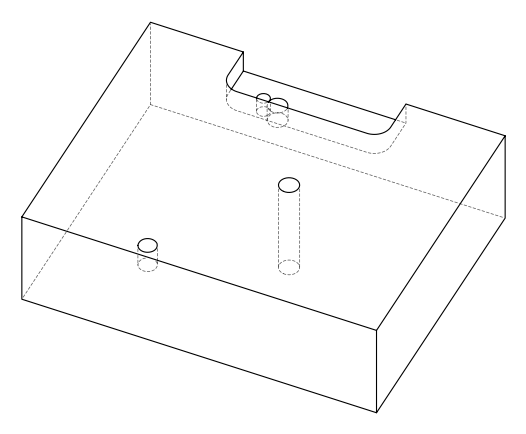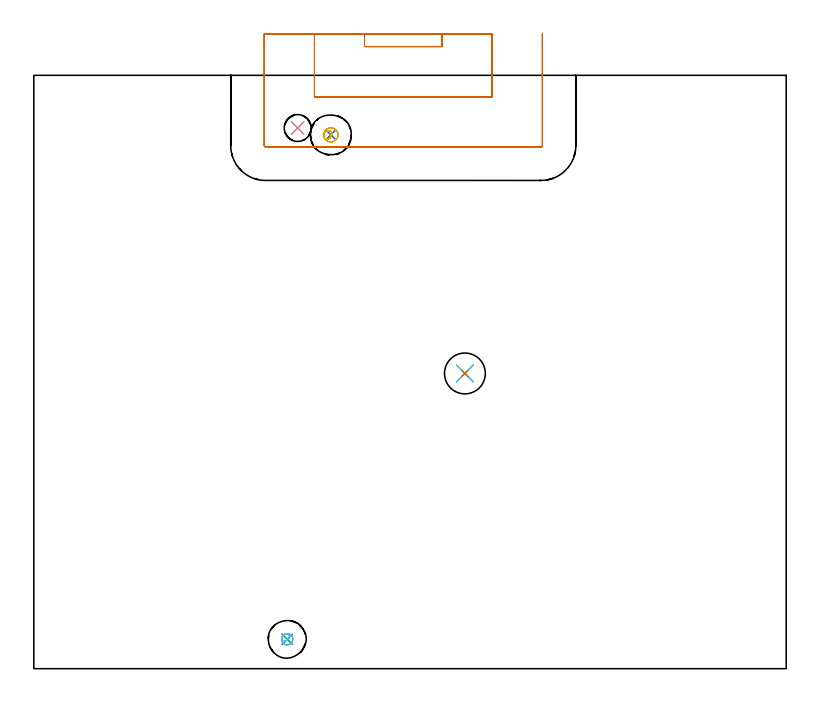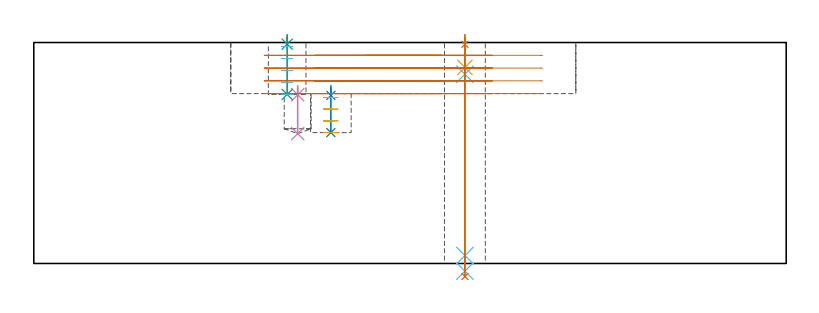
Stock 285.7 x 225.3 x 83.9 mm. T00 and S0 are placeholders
(PLAN: 13 operations, 7 tool changes, 7.2 min)
(1 SPOT_DRILL | STEP1HOLE | NXT0321_9005460120000 | 0.03 min | 2 mm3)
(2 SPOT_DRILL_1 | STEP1POCKET | NXT0321_9005460120000 | 0.03 min | 2109 mm3)
(3 SPOT_DRILL_2 | STEP1POCKET_1 | NXT0321_9005460120000 | 0.03 min | 2 mm3)
(4 SPOT_DRILL_3 | STEP1POCKET_2 | NXT0321_9005460120000 | 0.03 min | 2084 mm3)
(5 DRILL_BLIND_HOLE_INTO_CENTER | STEP1HOLE | UGT0301_185 | 0.05 min | 251 mm3)
(6 GUN_DRILL_THROUGH_HOLE | STEP1HOLE | UGT0307_002 | 0.43 min | 2125 mm3)
(7 SPADE_DRILL_TO_ENLARGE_THROUGH_HOLE | STEP1HOLE | UGT0306_006 | 0.37 min | 13436 mm3)
(8 DRILL_BLIND_HOLE_INTO_CENTER_1 | STEP1POCKET | NXT0301_128 | 0.07 min | 1629 mm3)
(9 DRILL_BLIND_HOLE_INTO_CENTER_2 | STEP1POCKET_1 | NXT0301_128 | 0.09 min | 2102 mm3)
(10 DRILL_BLIND_HOLE_INTO_CENTER_3 | STEP1POCKET_2 | NXT0301_073 | 0.07 min | 1198 mm3)
(11 MILL_ROUGH_BLIND_HOLE_CONTOUR | STEP1POCKET | NXT0201_013 | Spiral | 0.44 min | 2582 mm3)
(12 MILL_ROUGH_BLIND_HOLE_CONTOUR_1 | STEP1POCKET_1 | NXT0201_013 | Spiral | 0.45 min | 1058 mm3)
(13 MILL_SLOT | SLOT_PARTIAL_RECTANGULAR | UGT0201_109 | Follow Part, ap 6.35, ae 75% | 5.09 min | 94257 mm3)
(TOOL NXT0321_9005460120000 | NC Spot Drill, 142deg, 12mm, Carbide, Uncoated | D12 PA142 FL30 Z2)
(TOOL UGT0301_185 | Twist Drill 6.3 mm | D6.3 PA118 FL61 Z2)
(TOOL UGT0307_002 | Gun Drill 6 mm | D6 PA130 FL24 Z1)
(TOOL UGT0306_006 | Spade Drill 15.5mm | D15.5 PA132 FL10 Z2)
(TOOL NXT0301_128 | Carbide Drill 12mm [861.1-1200-036A1-GP GC34] | D12 PA150 FL37.4 Z2)
(TOOL NXT0301_073 | Carbide Drill 10.2mm [860.1-1020-031A1-MM 2214] | D10.2 PA140 FL55 Z2)
(TOOL NXT0201_013 | ENDMILL 10mm | D10 FL30 Z4)
(TOOL UGT0201_109 | End Mill 25.4 mm | D25.4 FL25 Z2)
(OP 1 SPOT_DRILL)
G17 G21 G94 G90
T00 M6
G54
G17 G0 G90 X163.7 Y112.1 S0 M3
G43 Z93.9 H0
G94 G81 G98 Z83.229 F250. R86.9
G80
M5
M2
(OP 2 SPOT_DRILL_1)
G17 G21 G94 G90
T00 M6
G54
G17 G0 G90 X112.8 Y202.7 S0 M3
G43 Z93.9 H0
G94 G81 G98 Z63.837 F250. R67.5
G80
M5
M2
(OP 3 SPOT_DRILL_2)
G17 G21 G94 G90
T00 M6
G54
G17 G0 G90 X96.2 Y11.2 S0 M3
G43 Z93.9 H0
G94 G81 G98 Z83.285 F250. R86.9
G80
M5
M2
(OP 4 SPOT_DRILL_3)
G17 G21 G94 G90
T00 M6
G54
G17 G0 G90 X100.2 Y205.3 S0 M3
G43 Z93.9 H0
G94 G81 G98 Z64.061 F250. R67.5
G80
M5
M2
(OP 5 DRILL_BLIND_HOLE_INTO_CENTER)
G17 G21 G94 G90
T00 M6
G54
G17 G0 G90 X163.7 Y112.1 S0 M3
G43 Z93.9 H0
G94 G81 G98 Z74.45 F250. R85.9
G80
M5
M2
(OP 6 GUN_DRILL_THROUGH_HOLE)
G17 G21 G94 G90
T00 M6
G54
G17 G0 G90 X163.7 Y112.1 M8
G43 Z93.9 H0
Z84.443
S716 M3
G94 G1 Z71.854 F125. M26
G4 X.084
Z3. F250.
G4 X.084
Z-2.899 F125.
G4 X.084
M5
M9
G0 Z84.443
Z93.9
M2
(OP 7 SPADE_DRILL_TO_ENLARGE_THROUGH_HOLE)
G17 G21 G94 G90
T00 M6
G54
G17 G0 G90 X163.7 Y112.1 S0 M3
G43 Z93.9 H0
G94 G73 G98 Z-4.951 F250. Q14.808 R85.9
G80
M5
M2
(OP 8 DRILL_BLIND_HOLE_INTO_CENTER_1)
G17 G21 G94 G90
T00 M6
G54
G17 G0 G90 X112.8 Y202.7 S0 M3
G43 Z93.9 H1
G94 G81 G98 Z49.7 F250. R66.5
G80
M5
M2
(OP 9 DRILL_BLIND_HOLE_INTO_CENTER_2)
G17 G21 G94 G90
T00 M6
G54
G17 G0 G90 X96.2 Y11.2 S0 M3
G43 Z93.9 H1
G94 G81 G98 Z64.2 F250. R85.9
G80
M5
M2
(OP 10 DRILL_BLIND_HOLE_INTO_CENTER_3)
G17 G21 G94 G90
T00 M6
G54
G17 G0 G90 X100.2 Y205.3 S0 M3
G43 Z93.9 H1
G94 G81 G98 Z49.3 F250. R66.5
G80
M5
M2
(OP 11 MILL_ROUGH_BLIND_HOLE_CONTOUR)
G17 G21 G94 G90
T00 M6
G54
G17 G0 G90 X112.8 Y202.7 S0 M3
G43 Z93.9 H0
Z63.05
G94 G3 X113.252 Y203.213 R0.456 F250.
X112.631 Y204.039 R1.042
X110.755 Y203.774 R1.82
X110.185 Y202.029 R1.709
X113.471 Y200.085 R2.7
X110.185 Y202.029 R-2.7
X111.828 Y201.057 R1.35
X112.8 Y202.7 R1.35
G0 Z58.6
G3 X113.252 Y203.213 R0.456
X112.631 Y204.039 R1.042
X110.755 Y203.774 R1.82
X110.185 Y202.029 R1.709
X113.471 Y200.085 R2.7
X110.185 Y202.029 R-2.7
X111.828 Y201.057 R1.35
X112.8 Y202.7 R1.35
G0 Z54.15
G3 X113.252 Y203.213 R0.456
X112.631 Y204.039 R1.042
X110.755 Y203.774 R1.82
X110.185 Y202.029 R1.709
X113.471 Y200.085 R2.7
X110.185 Y202.029 R-2.7
X111.828 Y201.057 R1.35
X112.8 Y202.7 R1.35
G0 Z49.7
G3 X113.252 Y203.213 R0.456
X112.631 Y204.039 R1.042
X110.755 Y203.774 R1.82
X110.185 Y202.029 R1.709
X113.471 Y200.085 R2.7
X110.185 Y202.029 R-2.7
X111.828 Y201.057 R1.35
X112.8 Y202.7 R1.35
G0 Z93.9
M5
M2
(OP 12 MILL_ROUGH_BLIND_HOLE_CONTOUR_1)
G17 G21 G94 G90
T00 M6
G54
G17 G0 G90 X96.2 Y11.2 S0 M3
G43 Z93.9 H0
Z82.36
G94 G3 X96.593 Y12.957 R0.923 F250.
X94.255 Y12.115 R1.757
X95.285 Y9.255 R2.15
X94.255 Y12.115 R-2.15
X94.77 Y10.685 R1.075
X96.2 Y11.2 R1.075
G0 Z77.82
G3 X96.593 Y12.957 R0.923
X94.255 Y12.115 R1.757
X95.285 Y9.255 R2.15
X94.255 Y12.115 R-2.15
X94.77 Y10.685 R1.075
X96.2 Y11.2 R1.075
G0 Z73.28
G3 X96.593 Y12.957 R0.923
X94.255 Y12.115 R1.757
X95.285 Y9.255 R2.15
X94.255 Y12.115 R-2.15
X94.77 Y10.685 R1.075
X96.2 Y11.2 R1.075
G0 Z68.74
G3 X96.593 Y12.957 R0.923
X94.255 Y12.115 R1.757
X95.285 Y9.255 R2.15
X94.255 Y12.115 R-2.15
X94.77 Y10.685 R1.075
X96.2 Y11.2 R1.075
G0 Z64.2
G3 X96.593 Y12.957 R0.923
X94.255 Y12.115 R1.757
X95.285 Y9.255 R2.15
X94.255 Y12.115 R-2.15
X94.77 Y10.685 R1.075
X96.2 Y11.2 R1.075
G0 Z93.9
M5
M2
(OP 13 MILL_SLOT)
G17 G21 G94 G90
T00 M6
G54
G17 G0 G90 X125.6 Y241. S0 M3
G43 Z93.9 H0
Z79.05
G94 G1 Y238. F250.
Y236.2 F500.
X155.
Y238.
Y241. F250.
X106.55
Y238.
Y217.15 F500.
X174.05
Y238.
Y241. F250.
X87.5
Y238.
Y198.6 F500.
G3 X88. Y198.1 R0.5
G1 X192.6
G3 X193.1 Y198.6 R0.5
G1 Y238.
Y241. F250.
G0 X125.6 Z74.2
G1 Y238.
Y236.2 F500.
X155.
Y238.
Y241. F250.
X106.55
Y238.
Y217.15 F500.
X174.05
Y238.
Y241. F250.
X87.5
Y238.
Y198.6 F500.
G3 X88. Y198.1 R0.5
G1 X192.6
G3 X193.1 Y198.6 R0.5
G1 Y238.
Y241. F250.
G0 X125.6 Z69.35
G1 Y238.
Y236.2 F500.
X155.
Y238.
Y241. F250.
X106.55
Y238.
Y217.15 F500.
X174.05
Y238.
Y241. F250.
X87.5
Y238.
Y198.6 F500.
G3 X88. Y198.1 R0.5
G1 X192.6
G3 X193.1 Y198.6 R0.5
G1 Y238.
Y241. F250.
G0 X125.6 Z64.5
G1 Y238.
Y236.2 F500.
X155.
Y238.
Y241. F250.
X106.55
Y238.
Y217.15 F500.
X174.05
Y238.
Y241. F250.
X87.5
Y238.
Y198.6 F500.
G3 X88. Y198.1 R0.5
G1 X192.6
G3 X193.1 Y198.6 R0.5
G1 Y238.
Y241. F250.
G0 Z93.9
M5
M2
